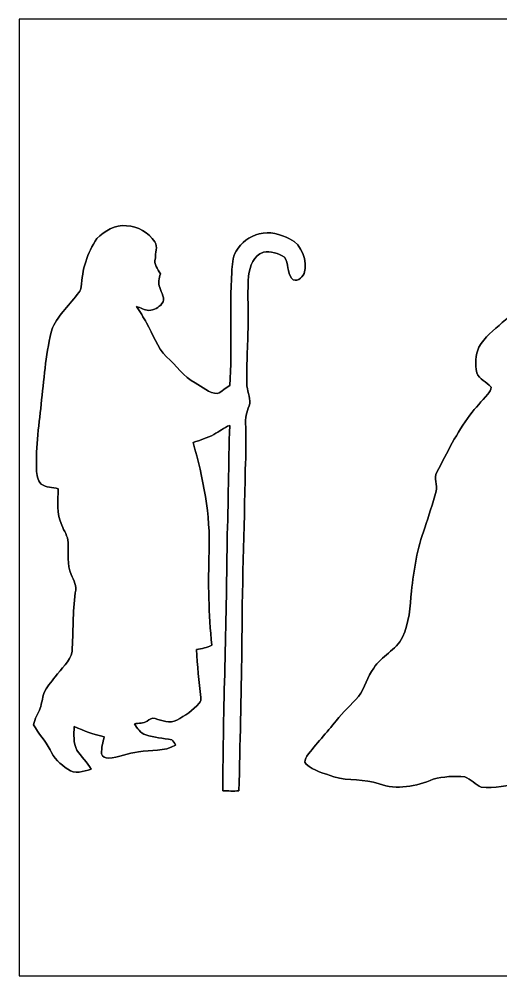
# Model space of a CAD drawing. Header units: centimetres. Extents: x -16.8 to 16.8, y -16.7 to 16.7.
# Drawn here: x -16.77 to 0, y -16.67 to 16.67 of the extents above; entities that cross this region are included whole.
import ezdxf

# ---------------------------------------------------------------- set-up
doc = ezdxf.new("R2010")
doc.units = ezdxf.units.CM
doc.header["$MEASUREMENT"] = 0
doc.layers.add('Layer 1', color=7, linetype='Continuous')

msp = doc.modelspace()

# ---------------------------------------------------------------- linework, layer by layer
at = {"layer": 'Layer 1', "color": 7}
for points, knots in [([(-16.77458, 16.66875), (-16.77458, 16.66875), (16.77458, 16.66875), (16.77458, 16.66875), (16.77458, 16.66875), (16.77458, 16.66875), (16.77458, -16.66875), (16.77458, -16.66875), (16.77458, -16.66875), (16.77458, -16.66875), (-16.77458, -16.66875), (-16.77458, -16.66875), (-16.77458, -16.66875), (-16.77458, -16.66875), (-16.77458, 16.66875), (-16.77458, 16.66875), (-16.77458, 16.66875), (-16.77458, 16.66875), (-16.77458, 16.66875), (-16.77458, 16.66875)], [0, 0, 0, 0, 0.16666667, 0.16666667, 0.16666667, 0.16666667, 0.33333333, 0.33333333, 0.33333333, 0.33333333, 0.5, 0.5, 0.5, 0.5, 0.66666667, 0.66666667, 0.66666667, 0.66666667, 1, 1, 1, 1]), ([(-14.06349, 9.01982), (-14.41379, 8.53052), (-14.57607, 7.93009), (-14.61699, 7.33496), (-14.61699, 7.33496), (-14.62052, 7.26511), (-14.65298, 7.20125), (-14.69249, 7.14481), (-14.69249, 7.14481), (-15.00082, 6.73594), (-15.39134, 6.37999), (-15.61641, 5.91397), (-15.61641, 5.91397), (-15.84607, 5.09587), (-15.88946, 4.24251), (-15.99494, 3.40289), (-15.99494, 3.40289), (-16.06973, 2.59362), (-16.1985, 1.78541), (-16.17063, 0.97049), (-16.17063, 0.97049), (-16.17098, 0.7934), (-16.13112, 0.60184), (-16.00659, 0.46919), (-16.00659, 0.46919), (-15.83796, 0.34431), (-15.61006, 0.35066), (-15.41321, 0.30692), (-15.41321, 0.30692), (-15.42133, -0.11712), (-15.47883, -0.57256), (-15.28833, -0.96838), (-15.28833, -0.96838), (-15.21778, -1.16769), (-15.07208, -1.3462), (-15.06784, -1.56528), (-15.06784, -1.56528), (-15.06502, -1.93993), (-15.10912, -2.33363), (-14.95813, -2.68746), (-14.95813, -2.68746), (-14.86888, -2.88431), (-14.75881, -3.0921), (-14.82055, -3.31717), (-14.82055, -3.31717), (-14.92109, -3.99556), (-14.88405, -4.68207), (-14.93167, -5.36328), (-14.93167, -5.36328), (-14.99553, -5.72911), (-15.31373, -5.96124), (-15.52011, -6.24381), (-15.52011, -6.24381), (-15.65522, -6.43855), (-15.83408, -6.60612), (-15.91663, -6.83295), (-15.91663, -6.83295), (-15.97907, -6.99594), (-15.9766, -7.17691), (-16.04469, -7.33848), (-16.04469, -7.33848), (-16.10783, -7.53463), (-16.24083, -7.71031), (-16.27011, -7.91704), (-16.27011, -7.91704), (-16.11277, -8.22572), (-15.85524, -8.47513), (-15.70002, -8.78699), (-15.70002, -8.78699), (-15.56738, -9.07097), (-15.34301, -9.30346), (-15.07843, -9.4682), (-15.07843, -9.4682), (-14.84489, -9.66999), (-14.52845, -9.54017), (-14.27021, -9.46644), (-14.27021, -9.46644), (-14.39898, -9.21985), (-14.61523, -9.03534), (-14.76481, -8.80322), (-14.76481, -8.80322), (-14.89357, -8.54957), (-14.86747, -8.25465), (-14.85724, -7.9816), (-14.85724, -7.9816), (-14.51681, -8.12412), (-14.17496, -8.26523), (-13.8109, -8.33931), (-13.8109, -8.33931), (-13.86487, -8.53158), (-13.90826, -8.72913), (-13.90191, -8.93057), (-13.90191, -8.93057), (-13.8878, -9.04028), (-13.76433, -9.07662), (-13.66979, -9.07979), (-13.66979, -9.07979), (-13.30713, -9.06956), (-12.97446, -8.89811), (-12.61392, -8.86742), (-12.61392, -8.86742), (-12.186, -8.78064), (-11.71646, -8.86636), (-11.32875, -8.62753), (-11.32875, -8.62753), (-11.36968, -8.56298), (-11.39649, -8.48395), (-11.46175, -8.43915), (-11.46175, -8.43915), (-11.76232, -8.38835), (-12.07241, -8.37177), (-12.36274, -8.27193), (-12.36274, -8.27193), (-12.54725, -8.20843), (-12.66261, -8.04016), (-12.76209, -7.88247), (-12.76209, -7.88247), (-12.61392, -7.85601), (-12.44283, -7.88599), (-12.31618, -7.79039), (-12.31618, -7.79039), (-12.23398, -7.73642), (-12.14367, -7.65246), (-12.03819, -7.70079), (-12.03819, -7.70079), (-11.79936, -7.78369), (-11.53195, -7.87753), (-11.28466, -7.76393), (-11.28466, -7.76393), (-11.00737, -7.59178), (-10.71316, -7.42703), (-10.50643, -7.16774), (-10.50643, -7.16774), (-10.45069, -7.11376), (-10.43869, -7.03686), (-10.44787, -6.96454), (-10.44787, -6.96454), (-10.50678, -6.41068), (-10.57381, -5.85646), (-10.59321, -5.29943), (-10.59321, -5.29943), (-10.41329, -5.26627), (-10.23126, -5.23134), (-10.06687, -5.14703), (-10.06687, -5.14703), (-10.17341, -4.06823), (-10.1981, -2.98168), (-10.15894, -1.89865), (-10.15894, -1.89865), (-10.10744, -0.60325), (-10.36779, 0.68051), (-10.71915, 1.92088), (-10.71915, 1.92088), (-10.47327, 1.99884), (-10.22103, 2.06834), (-9.99596, 2.19781), (-9.99596, 2.19781), (-9.8104, 2.30152), (-9.6393, 2.43134), (-9.44174, 2.51284), (-9.44174, 2.51284), (-9.48478, 1.1624), (-9.48866, -0.18909), (-9.53276, -1.53952), (-9.53276, -1.53952), (-9.55287, -4.43301), (-9.67211, -7.32543), (-9.68304, -10.21927), (-9.68304, -10.21927), (-9.49678, -10.2295), (-9.30981, -10.22985), (-9.12283, -10.22421), (-9.12283, -10.22421), (-9.07415, -8.58591), (-9.05439, -6.94761), (-9.01418, -5.30931), (-9.01418, -5.30931), (-9.02123, -3.21522), (-8.93233, -1.12289), (-8.89882, 0.97049), (-8.89882, 0.97049), (-8.87095, 1.518), (-8.86778, 2.06657), (-8.89423, 2.61408), (-8.89423, 2.61408), (-8.90658, 2.84304), (-8.79969, 3.05364), (-8.74677, 3.27096), (-8.74677, 3.27096), (-8.71255, 3.51049), (-8.85084, 3.73098), (-8.84379, 3.96946), (-8.84379, 3.96946), (-8.86742, 4.69865), (-8.79616, 5.42678), (-8.80145, 6.15597), (-8.80145, 6.15597), (-8.79546, 6.68055), (-8.82474, 7.20619), (-8.78276, 7.72971), (-8.78276, 7.72971), (-8.74536, 8.05991), (-8.61307, 8.43033), (-8.26911, 8.55169), (-8.26911, 8.55169), (-8.01582, 8.57991), (-7.74876, 8.51323), (-7.53428, 8.37565), (-7.53428, 8.37565), (-7.39281, 8.15199), (-7.44149, 7.84931), (-7.28486, 7.63693), (-7.28486, 7.63693), (-7.13916, 7.47042), (-6.91586, 7.64822), (-6.84918, 7.80133), (-6.84918, 7.80133), (-6.73171, 8.25324), (-6.91621, 8.80604), (-7.35577, 9.01312), (-7.35577, 9.01312), (-7.67821, 9.17046), (-8.05462, 9.28793), (-8.41269, 9.18457), (-8.41269, 9.18457), (-8.74783, 9.10519), (-9.05193, 8.88788), (-9.21526, 8.58202), (-9.21526, 8.58202), (-9.3472, 8.36295), (-9.35602, 8.09801), (-9.37084, 7.84966), (-9.37084, 7.84966), (-9.45056, 6.53591), (-9.3472, 5.21758), (-9.43928, 3.90384), (-9.43928, 3.90384), (-9.58215, 3.81106), (-9.71585, 3.70381), (-9.86473, 3.62021), (-9.86473, 3.62021), (-10.16776, 3.62761), (-10.3826, 3.87032), (-10.64331, 3.99203), (-10.64331, 3.99203), (-11.05253, 4.20582), (-11.30441, 4.60446), (-11.64026, 4.90538), (-11.64026, 4.90538), (-11.97822, 5.22711), (-12.11086, 5.68713), (-12.33488, 6.08259), (-12.33488, 6.08259), (-12.44, 6.28121), (-12.57265, 6.46254), (-12.6873, 6.6548), (-12.6873, 6.6548), (-12.54584, 6.60682), (-12.40896, 6.5345), (-12.25832, 6.5211), (-12.25832, 6.5211), (-12.08229, 6.5278), (-11.90731, 6.61564), (-11.80183, 6.75746), (-11.80183, 6.75746), (-11.66319, 6.92714), (-11.82829, 7.13528), (-11.87591, 7.31449), (-11.87591, 7.31449), (-11.95776, 7.46866), (-11.88896, 7.63905), (-11.85651, 7.79533), (-11.85651, 7.79533), (-11.94999, 7.96219), (-12.09675, 8.13117), (-12.02972, 8.34002), (-12.02972, 8.34002), (-12.04101, 8.52382), (-11.93412, 8.73442), (-12.04913, 8.90305), (-12.04913, 8.90305), (-12.26996, 9.22972), (-12.63862, 9.45691), (-13.03655, 9.46714), (-13.03655, 9.46714), (-13.43343, 9.52147), (-13.79855, 9.28793), (-14.06349, 9.01982), (-14.06349, 9.01982), (-14.06349, 9.01982), (-14.06349, 9.01982), (-14.06349, 9.01982)], [0, 0, 0, 0, 0.01351351, 0.01351351, 0.01351351, 0.01351351, 0.02702703, 0.02702703, 0.02702703, 0.02702703, 0.04054054, 0.04054054, 0.04054054, 0.04054054, 0.05405405, 0.05405405, 0.05405405, 0.05405405, 0.06756757, 0.06756757, 0.06756757, 0.06756757, 0.08108108, 0.08108108, 0.08108108, 0.08108108, 0.09459459, 0.09459459, 0.09459459, 0.09459459, 0.10810811, 0.10810811, 0.10810811, 0.10810811, 0.12162162, 0.12162162, 0.12162162, 0.12162162, 0.13513514, 0.13513514, 0.13513514, 0.13513514, 0.14864865, 0.14864865, 0.14864865, 0.14864865, 0.16216216, 0.16216216, 0.16216216, 0.16216216, 0.17567568, 0.17567568, 0.17567568, 0.17567568, 0.18918919, 0.18918919, 0.18918919, 0.18918919, 0.2027027, 0.2027027, 0.2027027, 0.2027027, 0.21621622, 0.21621622, 0.21621622, 0.21621622, 0.22972973, 0.22972973, 0.22972973, 0.22972973, 0.24324324, 0.24324324, 0.24324324, 0.24324324, 0.25675676, 0.25675676, 0.25675676, 0.25675676, 0.27027027, 0.27027027, 0.27027027, 0.27027027, 0.28378378, 0.28378378, 0.28378378, 0.28378378, 0.2972973, 0.2972973, 0.2972973, 0.2972973, 0.31081081, 0.31081081, 0.31081081, 0.31081081, 0.32432432, 0.32432432, 0.32432432, 0.32432432, 0.33783784, 0.33783784, 0.33783784, 0.33783784, 0.35135135, 0.35135135, 0.35135135, 0.35135135, 0.36486486, 0.36486486, 0.36486486, 0.36486486, 0.37837838, 0.37837838, 0.37837838, 0.37837838, 0.39189189, 0.39189189, 0.39189189, 0.39189189, 0.40540541, 0.40540541, 0.40540541, 0.40540541, 0.41891892, 0.41891892, 0.41891892, 0.41891892, 0.43243243, 0.43243243, 0.43243243, 0.43243243, 0.44594595, 0.44594595, 0.44594595, 0.44594595, 0.45945946, 0.45945946, 0.45945946, 0.45945946, 0.47297297, 0.47297297, 0.47297297, 0.47297297, 0.48648649, 0.48648649, 0.48648649, 0.48648649, 0.5, 0.5, 0.5, 0.5, 0.51351351, 0.51351351, 0.51351351, 0.51351351, 0.52702703, 0.52702703, 0.52702703, 0.52702703, 0.54054054, 0.54054054, 0.54054054, 0.54054054, 0.55405405, 0.55405405, 0.55405405, 0.55405405, 0.56756757, 0.56756757, 0.56756757, 0.56756757, 0.58108108, 0.58108108, 0.58108108, 0.58108108, 0.59459459, 0.59459459, 0.59459459, 0.59459459, 0.60810811, 0.60810811, 0.60810811, 0.60810811, 0.62162162, 0.62162162, 0.62162162, 0.62162162, 0.63513514, 0.63513514, 0.63513514, 0.63513514, 0.64864865, 0.64864865, 0.64864865, 0.64864865, 0.66216216, 0.66216216, 0.66216216, 0.66216216, 0.67567568, 0.67567568, 0.67567568, 0.67567568, 0.68918919, 0.68918919, 0.68918919, 0.68918919, 0.7027027, 0.7027027, 0.7027027, 0.7027027, 0.71621622, 0.71621622, 0.71621622, 0.71621622, 0.72972973, 0.72972973, 0.72972973, 0.72972973, 0.74324324, 0.74324324, 0.74324324, 0.74324324, 0.75675676, 0.75675676, 0.75675676, 0.75675676, 0.77027027, 0.77027027, 0.77027027, 0.77027027, 0.78378378, 0.78378378, 0.78378378, 0.78378378, 0.7972973, 0.7972973, 0.7972973, 0.7972973, 0.81081081, 0.81081081, 0.81081081, 0.81081081, 0.82432432, 0.82432432, 0.82432432, 0.82432432, 0.83783784, 0.83783784, 0.83783784, 0.83783784, 0.85135135, 0.85135135, 0.85135135, 0.85135135, 0.86486486, 0.86486486, 0.86486486, 0.86486486, 0.87837838, 0.87837838, 0.87837838, 0.87837838, 0.89189189, 0.89189189, 0.89189189, 0.89189189, 0.90540541, 0.90540541, 0.90540541, 0.90540541, 0.91891892, 0.91891892, 0.91891892, 0.91891892, 0.93243243, 0.93243243, 0.93243243, 0.93243243, 0.94594595, 0.94594595, 0.94594595, 0.94594595, 0.95945946, 0.95945946, 0.95945946, 0.95945946, 0.97297297, 0.97297297, 0.97297297, 0.97297297, 1, 1, 1, 1]), ([(0.04551, 6.09353), (-0.23989, 5.82648), (-0.57432, 5.59506), (-0.762, 5.24157), (-0.762, 5.24157), (-0.89711, 4.96394), (-0.88971, 4.64185), (-0.84102, 4.34446), (-0.84102, 4.34446), (-0.74789, 4.11939), (-0.49283, 4.02907), (-0.3429, 3.84951), (-0.3429, 3.84951), (-0.3362, 3.75179), (-0.4004, 3.66924), (-0.45544, 3.59516), (-0.45544, 3.59516), (-0.66005, 3.35315), (-0.88759, 3.13055), (-1.07597, 2.87443), (-1.07597, 2.87443), (-1.53776, 2.25778), (-1.87396, 1.56175), (-2.22462, 0.87912), (-2.22462, 0.87912), (-2.34774, 0.67275), (-2.19992, 0.43462), (-2.25778, 0.2159), (-2.25778, 0.2159), (-2.36044, -0.21766), (-2.52236, -0.63465), (-2.6476, -1.06221), (-2.6476, -1.06221), (-2.92171, -1.76601), (-3.02578, -2.51919), (-3.11609, -3.26425), (-3.11609, -3.26425), (-3.16371, -3.80577), (-3.18417, -4.37092), (-3.42371, -4.87045), (-3.42371, -4.87045), (-3.65266, -5.31848), (-4.15784, -5.52838), (-4.42771, -5.9436), (-4.42771, -5.9436), (-4.65279, -6.24769), (-4.73639, -6.62764), (-4.95265, -6.93632), (-4.95265, -6.93632), (-5.20841, -7.22101), (-5.50016, -7.47324), (-5.73299, -7.77875), (-5.73299, -7.77875), (-6.06496, -8.19785), (-6.4389, -8.58308), (-6.75534, -9.01418), (-6.75534, -9.01418), (-6.8005, -9.09179), (-6.87035, -9.21738), (-6.78498, -9.29005), (-6.78498, -9.29005), (-6.51369, -9.52994), (-6.14433, -9.60579), (-5.81554, -9.7349), (-5.81554, -9.7349), (-5.3026, -9.88272), (-4.74698, -9.79311), (-4.2418, -9.98185), (-4.2418, -9.98185), (-3.62303, -10.19351), (-2.94393, -10.06651), (-2.35585, -9.82027), (-2.35585, -9.82027), (-2.00131, -9.71656), (-1.62631, -9.70633), (-1.26012, -9.73032), (-1.26012, -9.73032), (-1.04458, -9.81428), (-0.88829, -9.99843), (-0.68227, -10.09756), (-0.68227, -10.09756), (-0.22154, -10.15506), (0.23319, -10.02277), (0.68827, -9.96738), (0.68827, -9.96738), (1.09185, -9.90106), (1.50707, -9.89259), (1.899, -9.76595), (1.899, -9.76595), (2.02318, -9.70739), (2.20486, -9.63859), (2.20169, -9.47279), (2.20169, -9.47279), (2.17664, -9.20962), (1.93851, -9.04028), (1.78858, -8.84414), (1.78858, -8.84414), (2.16958, -8.57003), (2.5333, -8.26982), (2.8508, -7.92268), (2.8508, -7.92268), (3.53554, -8.01476), (4.24039, -8.02816), (4.91772, -7.87859), (4.91772, -7.87859), (5.11739, -7.80344), (5.42925, -7.68879), (5.32201, -7.41398), (5.32201, -7.41398), (5.21652, -7.10318), (4.88844, -6.95007), (4.69406, -6.69996), (4.69406, -6.69996), (4.43936, -6.36658), (4.22663, -6.00146), (4.04001, -5.62645), (4.04001, -5.62645), (3.87068, -5.31566), (4.09469, -4.96888), (4.058, -4.64044), (4.058, -4.64044), (4.02202, -3.80753), (3.70593, -3.02119), (3.59339, -2.19992), (3.59339, -2.19992), (3.5687, -1.80975), (3.63502, -1.41429), (3.55706, -1.02764), (3.55706, -1.02764), (3.46393, -0.53975), (3.34292, -0.05644), (3.29424, 0.43921), (3.29424, 0.43921), (3.73168, 0.47907), (4.17124, 0.51611), (4.59916, 0.61983), (4.59916, 0.61983), (4.88809, 0.69215), (5.201, 0.72496), (5.45253, 0.89747), (5.45253, 0.89747), (5.6769, 1.10596), (5.78379, 1.41005), (5.80108, 1.71027), (5.80108, 1.71027), (5.80954, 2.05176), (5.88045, 2.3936), (5.83565, 2.73473), (5.83565, 2.73473), (5.80002, 2.92029), (5.66032, 3.05364), (5.55837, 3.20393), (5.55837, 3.20393), (5.66102, 3.35915), (5.76756, 3.51331), (5.83459, 3.68864), (5.83459, 3.68864), (5.95207, 3.9811), (6.13375, 4.24921), (6.1916, 4.56353), (6.1916, 4.56353), (6.05014, 4.45382), (5.94748, 4.30354), (5.80778, 4.19171), (5.80778, 4.19171), (5.86528, 4.44853), (6.0131, 4.67289), (6.08647, 4.92407), (6.08647, 4.92407), (6.0198, 4.98546), (5.94431, 4.91243), (5.90691, 4.85634), (5.90691, 4.85634), (5.79614, 4.6863), (5.71218, 4.50039), (5.62046, 4.31941), (5.62046, 4.31941), (5.59506, 4.32647), (5.5439, 4.34058), (5.5185, 4.34763), (5.5185, 4.34763), (5.60881, 4.62386), (5.74287, 4.88915), (5.76862, 5.18336), (5.76862, 5.18336), (5.74357, 5.18795), (5.69313, 5.19783), (5.66808, 5.20277), (5.66808, 5.20277), (5.54073, 4.93324), (5.44407, 4.64256), (5.24475, 4.41501), (5.24475, 4.41501), (5.29061, 4.65526), (5.35411, 4.89303), (5.36434, 5.13856), (5.36434, 5.13856), (5.27967, 5.07153), (5.20347, 4.9911), (5.16537, 4.88809), (5.16537, 4.88809), (5.05354, 4.60622), (4.95476, 4.31906), (4.84893, 4.03472), (4.84893, 4.03472), (4.80836, 4.04178), (4.76814, 4.04883), (4.72828, 4.05589), (4.72828, 4.05589), (4.70359, 4.18747), (4.67889, 4.31871), (4.6549, 4.44994), (4.6549, 4.44994), (4.6161, 4.45064), (4.57764, 4.451), (4.53954, 4.45135), (4.53954, 4.45135), (4.53637, 4.20229), (4.52402, 3.95182), (4.55718, 3.70417), (4.55718, 3.70417), (4.61539, 3.53272), (4.76567, 3.40536), (4.81154, 3.22862), (4.81154, 3.22862), (4.73851, 3.03989), (4.65173, 2.83422), (4.46828, 2.72697), (4.46828, 2.72697), (4.24286, 2.59045), (4.04036, 2.37737), (3.75744, 2.37843), (3.75744, 2.37843), (3.78707, 2.52166), (3.82658, 2.66277), (3.86821, 2.80247), (3.86821, 2.80247), (3.93876, 3.04447), (4.11692, 3.23568), (4.20017, 3.4731), (4.20017, 3.4731), (3.99168, 3.46675), (3.90243, 3.25261), (3.75991, 3.13478), (3.75991, 3.13478), (3.84069, 3.43147), (4.00579, 3.72569), (3.90419, 4.04107), (3.90419, 4.04107), (3.59163, 3.94476), (3.57293, 3.56059), (3.40078, 3.32669), (3.40078, 3.32669), (3.39161, 3.56835), (3.46569, 3.80012), (3.48827, 4.0386), (3.48827, 4.0386), (3.45863, 4.03825), (3.39866, 4.03825), (3.36867, 4.03825), (3.36867, 4.03825), (3.27237, 3.70064), (3.2004, 3.35456), (3.07552, 3.02577), (3.07552, 3.02577), (3.01307, 3.13126), (2.96721, 3.24556), (2.92594, 3.36056), (2.92594, 3.36056), (2.90336, 3.36303), (2.8575, 3.36832), (2.83457, 3.37114), (2.83457, 3.37114), (2.82363, 3.25649), (2.81376, 3.14184), (2.79576, 3.02789), (2.79576, 3.02789), (2.68358, 3.13866), (2.58621, 3.26319), (2.48814, 3.38561), (2.48814, 3.38561), (2.63313, 3.56905), (2.77918, 3.76167), (2.80705, 4.00297), (2.80705, 4.00297), (2.66982, 4.08376), (2.52942, 4.15643), (2.38795, 4.22839), (2.38795, 4.22839), (2.24825, 4.29472), (2.20627, 4.45982), (2.14842, 4.58964), (2.14842, 4.58964), (2.08986, 4.72581), (2.16782, 4.86516), (2.20274, 4.99604), (2.20274, 4.99604), (2.01612, 5.10999), (1.73955, 5.13186), (1.64924, 5.35411), (1.64924, 5.35411), (1.54129, 5.55625), (1.42628, 5.75522), (1.33985, 5.96794), (1.33985, 5.96794), (1.18463, 6.21841), (0.88794, 6.41632), (0.58279, 6.36905), (0.58279, 6.36905), (0.35878, 6.39374), (0.20249, 6.21841), (0.04551, 6.09353)], [0, 0, 0, 0, 0.01265823, 0.01265823, 0.01265823, 0.01265823, 0.02531646, 0.02531646, 0.02531646, 0.02531646, 0.03797468, 0.03797468, 0.03797468, 0.03797468, 0.05063291, 0.05063291, 0.05063291, 0.05063291, 0.06329114, 0.06329114, 0.06329114, 0.06329114, 0.07594937, 0.07594937, 0.07594937, 0.07594937, 0.08860759, 0.08860759, 0.08860759, 0.08860759, 0.10126582, 0.10126582, 0.10126582, 0.10126582, 0.11392405, 0.11392405, 0.11392405, 0.11392405, 0.12658228, 0.12658228, 0.12658228, 0.12658228, 0.13924051, 0.13924051, 0.13924051, 0.13924051, 0.15189873, 0.15189873, 0.15189873, 0.15189873, 0.16455696, 0.16455696, 0.16455696, 0.16455696, 0.17721519, 0.17721519, 0.17721519, 0.17721519, 0.18987342, 0.18987342, 0.18987342, 0.18987342, 0.20253165, 0.20253165, 0.20253165, 0.20253165, 0.21518987, 0.21518987, 0.21518987, 0.21518987, 0.2278481, 0.2278481, 0.2278481, 0.2278481, 0.24050633, 0.24050633, 0.24050633, 0.24050633, 0.25316456, 0.25316456, 0.25316456, 0.25316456, 0.26582278, 0.26582278, 0.26582278, 0.26582278, 0.27848101, 0.27848101, 0.27848101, 0.27848101, 0.29113924, 0.29113924, 0.29113924, 0.29113924, 0.30379747, 0.30379747, 0.30379747, 0.30379747, 0.3164557, 0.3164557, 0.3164557, 0.3164557, 0.32911392, 0.32911392, 0.32911392, 0.32911392, 0.34177215, 0.34177215, 0.34177215, 0.34177215, 0.35443038, 0.35443038, 0.35443038, 0.35443038, 0.36708861, 0.36708861, 0.36708861, 0.36708861, 0.37974684, 0.37974684, 0.37974684, 0.37974684, 0.39240506, 0.39240506, 0.39240506, 0.39240506, 0.40506329, 0.40506329, 0.40506329, 0.40506329, 0.41772152, 0.41772152, 0.41772152, 0.41772152, 0.43037975, 0.43037975, 0.43037975, 0.43037975, 0.44303797, 0.44303797, 0.44303797, 0.44303797, 0.4556962, 0.4556962, 0.4556962, 0.4556962, 0.46835443, 0.46835443, 0.46835443, 0.46835443, 0.48101266, 0.48101266, 0.48101266, 0.48101266, 0.49367089, 0.49367089, 0.49367089, 0.49367089, 0.50632911, 0.50632911, 0.50632911, 0.50632911, 0.51898734, 0.51898734, 0.51898734, 0.51898734, 0.53164557, 0.53164557, 0.53164557, 0.53164557, 0.5443038, 0.5443038, 0.5443038, 0.5443038, 0.55696203, 0.55696203, 0.55696203, 0.55696203, 0.56962025, 0.56962025, 0.56962025, 0.56962025, 0.58227848, 0.58227848, 0.58227848, 0.58227848, 0.59493671, 0.59493671, 0.59493671, 0.59493671, 0.60759494, 0.60759494, 0.60759494, 0.60759494, 0.62025316, 0.62025316, 0.62025316, 0.62025316, 0.63291139, 0.63291139, 0.63291139, 0.63291139, 0.64556962, 0.64556962, 0.64556962, 0.64556962, 0.65822785, 0.65822785, 0.65822785, 0.65822785, 0.67088608, 0.67088608, 0.67088608, 0.67088608, 0.6835443, 0.6835443, 0.6835443, 0.6835443, 0.69620253, 0.69620253, 0.69620253, 0.69620253, 0.70886076, 0.70886076, 0.70886076, 0.70886076, 0.72151899, 0.72151899, 0.72151899, 0.72151899, 0.73417722, 0.73417722, 0.73417722, 0.73417722, 0.74683544, 0.74683544, 0.74683544, 0.74683544, 0.75949367, 0.75949367, 0.75949367, 0.75949367, 0.7721519, 0.7721519, 0.7721519, 0.7721519, 0.78481013, 0.78481013, 0.78481013, 0.78481013, 0.79746835, 0.79746835, 0.79746835, 0.79746835, 0.81012658, 0.81012658, 0.81012658, 0.81012658, 0.82278481, 0.82278481, 0.82278481, 0.82278481, 0.83544304, 0.83544304, 0.83544304, 0.83544304, 0.84810127, 0.84810127, 0.84810127, 0.84810127, 0.86075949, 0.86075949, 0.86075949, 0.86075949, 0.87341772, 0.87341772, 0.87341772, 0.87341772, 0.88607595, 0.88607595, 0.88607595, 0.88607595, 0.89873418, 0.89873418, 0.89873418, 0.89873418, 0.91139241, 0.91139241, 0.91139241, 0.91139241, 0.92405063, 0.92405063, 0.92405063, 0.92405063, 0.93670886, 0.93670886, 0.93670886, 0.93670886, 0.94936709, 0.94936709, 0.94936709, 0.94936709, 0.96202532, 0.96202532, 0.96202532, 0.96202532, 0.97468354, 0.97468354, 0.97468354, 0.97468354, 1, 1, 1, 1])]:
    msp.add_open_spline(points, degree=3, knots=knots, dxfattribs=at)
at = {"layer": 'Layer 1', "color": 251}
for points, knots in [([(-14.06349, 9.01982), (-13.79855, 9.28793), (-13.43343, 9.52147), (-13.03655, 9.46714), (-13.03655, 9.46714), (-12.63862, 9.45691), (-12.26996, 9.22972), (-12.04913, 8.90305), (-12.04913, 8.90305), (-11.93412, 8.73442), (-12.04101, 8.52382), (-12.02972, 8.34002), (-12.02972, 8.34002), (-12.09675, 8.13117), (-11.94999, 7.96219), (-11.85651, 7.79533), (-11.85651, 7.79533), (-11.88896, 7.63905), (-11.95776, 7.46866), (-11.87591, 7.31449), (-11.87591, 7.31449), (-11.82829, 7.13528), (-11.66319, 6.92714), (-11.80183, 6.75746), (-11.80183, 6.75746), (-11.90731, 6.61564), (-12.08229, 6.5278), (-12.25832, 6.5211), (-12.25832, 6.5211), (-12.40896, 6.5345), (-12.54584, 6.60682), (-12.6873, 6.6548), (-12.6873, 6.6548), (-12.57265, 6.46254), (-12.44, 6.28121), (-12.33488, 6.08259), (-12.33488, 6.08259), (-12.11086, 5.68713), (-11.97822, 5.22711), (-11.64026, 4.90538), (-11.64026, 4.90538), (-11.30441, 4.60446), (-11.05253, 4.20582), (-10.64331, 3.99203), (-10.64331, 3.99203), (-10.3826, 3.87032), (-10.16776, 3.62761), (-9.86473, 3.62021), (-9.86473, 3.62021), (-9.71585, 3.70381), (-9.58215, 3.81106), (-9.43928, 3.90384), (-9.43928, 3.90384), (-9.3472, 5.21758), (-9.45056, 6.53591), (-9.37084, 7.84966), (-9.37084, 7.84966), (-9.35602, 8.09801), (-9.3472, 8.36295), (-9.21526, 8.58202), (-9.21526, 8.58202), (-9.05193, 8.88788), (-8.74783, 9.10519), (-8.41269, 9.18457), (-8.41269, 9.18457), (-8.05462, 9.28793), (-7.67821, 9.17046), (-7.35577, 9.01312), (-7.35577, 9.01312), (-6.91621, 8.80604), (-6.73171, 8.25324), (-6.84918, 7.80133), (-6.84918, 7.80133), (-6.91586, 7.64822), (-7.13916, 7.47042), (-7.28486, 7.63693), (-7.28486, 7.63693), (-7.44149, 7.84931), (-7.39281, 8.15199), (-7.53428, 8.37565), (-7.53428, 8.37565), (-7.74876, 8.51323), (-8.01582, 8.57991), (-8.26911, 8.55169), (-8.26911, 8.55169), (-8.61307, 8.43033), (-8.74536, 8.05991), (-8.78276, 7.72971), (-8.78276, 7.72971), (-8.82474, 7.20619), (-8.79546, 6.68055), (-8.80145, 6.15597), (-8.80145, 6.15597), (-8.79616, 5.42678), (-8.86742, 4.69865), (-8.84379, 3.96946), (-8.84379, 3.96946), (-8.85084, 3.73098), (-8.71255, 3.51049), (-8.74677, 3.27096), (-8.74677, 3.27096), (-8.79969, 3.05364), (-8.90658, 2.84304), (-8.89423, 2.61408), (-8.89423, 2.61408), (-8.86778, 2.06657), (-8.87095, 1.518), (-8.89882, 0.97049), (-8.89882, 0.97049), (-8.93233, -1.12289), (-9.02123, -3.21522), (-9.01418, -5.30931), (-9.01418, -5.30931), (-9.05439, -6.94761), (-9.07415, -8.58591), (-9.12283, -10.22421), (-9.12283, -10.22421), (-9.30981, -10.22985), (-9.49678, -10.2295), (-9.68304, -10.21927), (-9.68304, -10.21927), (-9.67211, -7.32543), (-9.55287, -4.43301), (-9.53276, -1.53952), (-9.53276, -1.53952), (-9.48866, -0.18909), (-9.48478, 1.1624), (-9.44174, 2.51284), (-9.44174, 2.51284), (-9.6393, 2.43134), (-9.8104, 2.30152), (-9.99596, 2.19781), (-9.99596, 2.19781), (-10.22103, 2.06834), (-10.47327, 1.99884), (-10.71915, 1.92088), (-10.71915, 1.92088), (-10.36779, 0.68051), (-10.10744, -0.60325), (-10.15894, -1.89865), (-10.15894, -1.89865), (-10.1981, -2.98168), (-10.17341, -4.06823), (-10.06687, -5.14703), (-10.06687, -5.14703), (-10.23126, -5.23134), (-10.41329, -5.26627), (-10.59321, -5.29943), (-10.59321, -5.29943), (-10.57381, -5.85646), (-10.50678, -6.41068), (-10.44787, -6.96454), (-10.44787, -6.96454), (-10.43869, -7.03686), (-10.45069, -7.11376), (-10.50643, -7.16774), (-10.50643, -7.16774), (-10.71316, -7.42703), (-11.00737, -7.59178), (-11.28466, -7.76393), (-11.28466, -7.76393), (-11.53195, -7.87753), (-11.79936, -7.78369), (-12.03819, -7.70079), (-12.03819, -7.70079), (-12.14367, -7.65246), (-12.23398, -7.73642), (-12.31618, -7.79039), (-12.31618, -7.79039), (-12.44283, -7.88599), (-12.61392, -7.85601), (-12.76209, -7.88247), (-12.76209, -7.88247), (-12.66261, -8.04016), (-12.54725, -8.20843), (-12.36274, -8.27193), (-12.36274, -8.27193), (-12.07241, -8.37177), (-11.76232, -8.38835), (-11.46175, -8.43915), (-11.46175, -8.43915), (-11.39649, -8.48395), (-11.36968, -8.56298), (-11.32875, -8.62753), (-11.32875, -8.62753), (-11.71646, -8.86636), (-12.186, -8.78064), (-12.61392, -8.86742), (-12.61392, -8.86742), (-12.97446, -8.89811), (-13.30713, -9.06956), (-13.66979, -9.07979), (-13.66979, -9.07979), (-13.76433, -9.07662), (-13.8878, -9.04028), (-13.90191, -8.93057), (-13.90191, -8.93057), (-13.90826, -8.72913), (-13.86487, -8.53158), (-13.8109, -8.33931), (-13.8109, -8.33931), (-14.17496, -8.26523), (-14.51681, -8.12412), (-14.85724, -7.9816), (-14.85724, -7.9816), (-14.86747, -8.25465), (-14.89357, -8.54957), (-14.76481, -8.80322), (-14.76481, -8.80322), (-14.61523, -9.03534), (-14.39898, -9.21985), (-14.27021, -9.46644), (-14.27021, -9.46644), (-14.52845, -9.54017), (-14.84489, -9.66999), (-15.07843, -9.4682), (-15.07843, -9.4682), (-15.34301, -9.30346), (-15.56738, -9.07097), (-15.70002, -8.78699), (-15.70002, -8.78699), (-15.85524, -8.47513), (-16.11277, -8.22572), (-16.27011, -7.91704), (-16.27011, -7.91704), (-16.24083, -7.71031), (-16.10783, -7.53463), (-16.04469, -7.33848), (-16.04469, -7.33848), (-15.9766, -7.17691), (-15.97907, -6.99594), (-15.91663, -6.83295), (-15.91663, -6.83295), (-15.83408, -6.60612), (-15.65522, -6.43855), (-15.52011, -6.24381), (-15.52011, -6.24381), (-15.31373, -5.96124), (-14.99553, -5.72911), (-14.93167, -5.36328), (-14.93167, -5.36328), (-14.88405, -4.68207), (-14.92109, -3.99556), (-14.82055, -3.31717), (-14.82055, -3.31717), (-14.75881, -3.0921), (-14.86888, -2.88431), (-14.95813, -2.68746), (-14.95813, -2.68746), (-15.10912, -2.33363), (-15.06502, -1.93993), (-15.06784, -1.56528), (-15.06784, -1.56528), (-15.07208, -1.3462), (-15.21778, -1.16769), (-15.28833, -0.96838), (-15.28833, -0.96838), (-15.47883, -0.57256), (-15.42133, -0.11712), (-15.41321, 0.30692), (-15.41321, 0.30692), (-15.61006, 0.35066), (-15.83796, 0.34431), (-16.00659, 0.46919), (-16.00659, 0.46919), (-16.13112, 0.60184), (-16.17098, 0.7934), (-16.17063, 0.97049), (-16.17063, 0.97049), (-16.1985, 1.78541), (-16.06973, 2.59362), (-15.99494, 3.40289), (-15.99494, 3.40289), (-15.88946, 4.24251), (-15.84607, 5.09587), (-15.61641, 5.91397), (-15.61641, 5.91397), (-15.39134, 6.37999), (-15.00082, 6.73594), (-14.69249, 7.14481), (-14.69249, 7.14481), (-14.65298, 7.20125), (-14.62052, 7.26511), (-14.61699, 7.33496), (-14.61699, 7.33496), (-14.57607, 7.93009), (-14.41379, 8.53052), (-14.06349, 9.01982)], [0, 0, 0, 0, 0.01369863, 0.01369863, 0.01369863, 0.01369863, 0.02739726, 0.02739726, 0.02739726, 0.02739726, 0.04109589, 0.04109589, 0.04109589, 0.04109589, 0.05479452, 0.05479452, 0.05479452, 0.05479452, 0.06849315, 0.06849315, 0.06849315, 0.06849315, 0.08219178, 0.08219178, 0.08219178, 0.08219178, 0.09589041, 0.09589041, 0.09589041, 0.09589041, 0.10958904, 0.10958904, 0.10958904, 0.10958904, 0.12328767, 0.12328767, 0.12328767, 0.12328767, 0.1369863, 0.1369863, 0.1369863, 0.1369863, 0.15068493, 0.15068493, 0.15068493, 0.15068493, 0.16438356, 0.16438356, 0.16438356, 0.16438356, 0.17808219, 0.17808219, 0.17808219, 0.17808219, 0.19178082, 0.19178082, 0.19178082, 0.19178082, 0.20547945, 0.20547945, 0.20547945, 0.20547945, 0.21917808, 0.21917808, 0.21917808, 0.21917808, 0.23287671, 0.23287671, 0.23287671, 0.23287671, 0.24657534, 0.24657534, 0.24657534, 0.24657534, 0.26027397, 0.26027397, 0.26027397, 0.26027397, 0.2739726, 0.2739726, 0.2739726, 0.2739726, 0.28767123, 0.28767123, 0.28767123, 0.28767123, 0.30136986, 0.30136986, 0.30136986, 0.30136986, 0.31506849, 0.31506849, 0.31506849, 0.31506849, 0.32876712, 0.32876712, 0.32876712, 0.32876712, 0.34246575, 0.34246575, 0.34246575, 0.34246575, 0.35616438, 0.35616438, 0.35616438, 0.35616438, 0.36986301, 0.36986301, 0.36986301, 0.36986301, 0.38356164, 0.38356164, 0.38356164, 0.38356164, 0.39726027, 0.39726027, 0.39726027, 0.39726027, 0.4109589, 0.4109589, 0.4109589, 0.4109589, 0.42465753, 0.42465753, 0.42465753, 0.42465753, 0.43835616, 0.43835616, 0.43835616, 0.43835616, 0.45205479, 0.45205479, 0.45205479, 0.45205479, 0.46575342, 0.46575342, 0.46575342, 0.46575342, 0.47945205, 0.47945205, 0.47945205, 0.47945205, 0.49315068, 0.49315068, 0.49315068, 0.49315068, 0.50684932, 0.50684932, 0.50684932, 0.50684932, 0.52054795, 0.52054795, 0.52054795, 0.52054795, 0.53424658, 0.53424658, 0.53424658, 0.53424658, 0.54794521, 0.54794521, 0.54794521, 0.54794521, 0.56164384, 0.56164384, 0.56164384, 0.56164384, 0.57534247, 0.57534247, 0.57534247, 0.57534247, 0.5890411, 0.5890411, 0.5890411, 0.5890411, 0.60273973, 0.60273973, 0.60273973, 0.60273973, 0.61643836, 0.61643836, 0.61643836, 0.61643836, 0.63013699, 0.63013699, 0.63013699, 0.63013699, 0.64383562, 0.64383562, 0.64383562, 0.64383562, 0.65753425, 0.65753425, 0.65753425, 0.65753425, 0.67123288, 0.67123288, 0.67123288, 0.67123288, 0.68493151, 0.68493151, 0.68493151, 0.68493151, 0.69863014, 0.69863014, 0.69863014, 0.69863014, 0.71232877, 0.71232877, 0.71232877, 0.71232877, 0.7260274, 0.7260274, 0.7260274, 0.7260274, 0.73972603, 0.73972603, 0.73972603, 0.73972603, 0.75342466, 0.75342466, 0.75342466, 0.75342466, 0.76712329, 0.76712329, 0.76712329, 0.76712329, 0.78082192, 0.78082192, 0.78082192, 0.78082192, 0.79452055, 0.79452055, 0.79452055, 0.79452055, 0.80821918, 0.80821918, 0.80821918, 0.80821918, 0.82191781, 0.82191781, 0.82191781, 0.82191781, 0.83561644, 0.83561644, 0.83561644, 0.83561644, 0.84931507, 0.84931507, 0.84931507, 0.84931507, 0.8630137, 0.8630137, 0.8630137, 0.8630137, 0.87671233, 0.87671233, 0.87671233, 0.87671233, 0.89041096, 0.89041096, 0.89041096, 0.89041096, 0.90410959, 0.90410959, 0.90410959, 0.90410959, 0.91780822, 0.91780822, 0.91780822, 0.91780822, 0.93150685, 0.93150685, 0.93150685, 0.93150685, 0.94520548, 0.94520548, 0.94520548, 0.94520548, 0.95890411, 0.95890411, 0.95890411, 0.95890411, 0.97260274, 0.97260274, 0.97260274, 0.97260274, 1, 1, 1, 1]), ([(0.04551, 6.09353), (0.20249, 6.21841), (0.35878, 6.39374), (0.58279, 6.36905), (0.58279, 6.36905), (0.88794, 6.41632), (1.18463, 6.21841), (1.33985, 5.96794), (1.33985, 5.96794), (1.42628, 5.75522), (1.54129, 5.55625), (1.64924, 5.35411), (1.64924, 5.35411), (1.73955, 5.13186), (2.01612, 5.10999), (2.20274, 4.99604), (2.20274, 4.99604), (2.16782, 4.86516), (2.08986, 4.72581), (2.14842, 4.58964), (2.14842, 4.58964), (2.20627, 4.45982), (2.24825, 4.29472), (2.38795, 4.22839), (2.38795, 4.22839), (2.52942, 4.15643), (2.66982, 4.08376), (2.80705, 4.00297), (2.80705, 4.00297), (2.77918, 3.76167), (2.63313, 3.56905), (2.48814, 3.38561), (2.48814, 3.38561), (2.58621, 3.26319), (2.68358, 3.13866), (2.79576, 3.02789), (2.79576, 3.02789), (2.81376, 3.14184), (2.82363, 3.25649), (2.83457, 3.37114), (2.83457, 3.37114), (2.8575, 3.36832), (2.90336, 3.36303), (2.92594, 3.36056), (2.92594, 3.36056), (2.96721, 3.24556), (3.01307, 3.13126), (3.07552, 3.02577), (3.07552, 3.02577), (3.2004, 3.35456), (3.27237, 3.70064), (3.36867, 4.03825), (3.36867, 4.03825), (3.39866, 4.03825), (3.45863, 4.03825), (3.48827, 4.0386), (3.48827, 4.0386), (3.46569, 3.80012), (3.39161, 3.56835), (3.40078, 3.32669), (3.40078, 3.32669), (3.57293, 3.56059), (3.59163, 3.94476), (3.90419, 4.04107), (3.90419, 4.04107), (4.00579, 3.72569), (3.84069, 3.43147), (3.75991, 3.13478), (3.75991, 3.13478), (3.90243, 3.25261), (3.99168, 3.46675), (4.20017, 3.4731), (4.20017, 3.4731), (4.11692, 3.23568), (3.93876, 3.04447), (3.86821, 2.80247), (3.86821, 2.80247), (3.82658, 2.66277), (3.78707, 2.52166), (3.75744, 2.37843), (3.75744, 2.37843), (4.04036, 2.37737), (4.24286, 2.59045), (4.46828, 2.72697), (4.46828, 2.72697), (4.65173, 2.83422), (4.73851, 3.03989), (4.81154, 3.22862), (4.81154, 3.22862), (4.76567, 3.40536), (4.61539, 3.53272), (4.55718, 3.70417), (4.55718, 3.70417), (4.52402, 3.95182), (4.53637, 4.20229), (4.53954, 4.45135), (4.53954, 4.45135), (4.57764, 4.451), (4.6161, 4.45064), (4.6549, 4.44994), (4.6549, 4.44994), (4.67889, 4.31871), (4.70359, 4.18747), (4.72828, 4.05589), (4.72828, 4.05589), (4.76814, 4.04883), (4.80836, 4.04178), (4.84893, 4.03472), (4.84893, 4.03472), (4.95476, 4.31906), (5.05354, 4.60622), (5.16537, 4.88809), (5.16537, 4.88809), (5.20347, 4.9911), (5.27967, 5.07153), (5.36434, 5.13856), (5.36434, 5.13856), (5.35411, 4.89303), (5.29061, 4.65526), (5.24475, 4.41501), (5.24475, 4.41501), (5.44407, 4.64256), (5.54073, 4.93324), (5.66808, 5.20277), (5.66808, 5.20277), (5.69313, 5.19783), (5.74357, 5.18795), (5.76862, 5.18336), (5.76862, 5.18336), (5.74287, 4.88915), (5.60881, 4.62386), (5.5185, 4.34763), (5.5185, 4.34763), (5.5439, 4.34058), (5.59506, 4.32647), (5.62046, 4.31941), (5.62046, 4.31941), (5.71218, 4.50039), (5.79614, 4.6863), (5.90691, 4.85634), (5.90691, 4.85634), (5.94431, 4.91243), (6.0198, 4.98546), (6.08647, 4.92407), (6.08647, 4.92407), (6.0131, 4.67289), (5.86528, 4.44853), (5.80778, 4.19171), (5.80778, 4.19171), (5.94748, 4.30354), (6.05014, 4.45382), (6.1916, 4.56353), (6.1916, 4.56353), (6.13375, 4.24921), (5.95207, 3.9811), (5.83459, 3.68864), (5.83459, 3.68864), (5.76756, 3.51331), (5.66102, 3.35915), (5.55837, 3.20393), (5.55837, 3.20393), (5.66032, 3.05364), (5.80002, 2.92029), (5.83565, 2.73473), (5.83565, 2.73473), (5.88045, 2.3936), (5.80954, 2.05176), (5.80108, 1.71027), (5.80108, 1.71027), (5.78379, 1.41005), (5.6769, 1.10596), (5.45253, 0.89747), (5.45253, 0.89747), (5.201, 0.72496), (4.88809, 0.69215), (4.59916, 0.61983), (4.59916, 0.61983), (4.17124, 0.51611), (3.73168, 0.47907), (3.29424, 0.43921), (3.29424, 0.43921), (3.34292, -0.05644), (3.46393, -0.53975), (3.55706, -1.02764), (3.55706, -1.02764), (3.63502, -1.41429), (3.5687, -1.80975), (3.59339, -2.19992), (3.59339, -2.19992), (3.70593, -3.02119), (4.02202, -3.80753), (4.058, -4.64044), (4.058, -4.64044), (4.09469, -4.96888), (3.87068, -5.31566), (4.04001, -5.62645), (4.04001, -5.62645), (4.22663, -6.00146), (4.43936, -6.36658), (4.69406, -6.69996), (4.69406, -6.69996), (4.88844, -6.95007), (5.21652, -7.10318), (5.32201, -7.41398), (5.32201, -7.41398), (5.42925, -7.68879), (5.11739, -7.80344), (4.91772, -7.87859), (4.91772, -7.87859), (4.24039, -8.02816), (3.53554, -8.01476), (2.8508, -7.92268), (2.8508, -7.92268), (2.5333, -8.26982), (2.16958, -8.57003), (1.78858, -8.84414), (1.78858, -8.84414), (1.93851, -9.04028), (2.17664, -9.20962), (2.20169, -9.47279), (2.20169, -9.47279), (2.20486, -9.63859), (2.02318, -9.70739), (1.899, -9.76595), (1.899, -9.76595), (1.50707, -9.89259), (1.09185, -9.90106), (0.68827, -9.96738), (0.68827, -9.96738), (0.23319, -10.02277), (-0.22154, -10.15506), (-0.68227, -10.09756), (-0.68227, -10.09756), (-0.88829, -9.99843), (-1.04458, -9.81428), (-1.26012, -9.73032), (-1.26012, -9.73032), (-1.62631, -9.70633), (-2.00131, -9.71656), (-2.35585, -9.82027), (-2.35585, -9.82027), (-2.94393, -10.06651), (-3.62303, -10.19351), (-4.2418, -9.98185), (-4.2418, -9.98185), (-4.74698, -9.79311), (-5.3026, -9.88272), (-5.81554, -9.7349), (-5.81554, -9.7349), (-6.14433, -9.60579), (-6.51369, -9.52994), (-6.78498, -9.29005), (-6.78498, -9.29005), (-6.87035, -9.21738), (-6.8005, -9.09179), (-6.75534, -9.01418), (-6.75534, -9.01418), (-6.4389, -8.58308), (-6.06496, -8.19785), (-5.73299, -7.77875), (-5.73299, -7.77875), (-5.50016, -7.47324), (-5.20841, -7.22101), (-4.95265, -6.93632), (-4.95265, -6.93632), (-4.73639, -6.62764), (-4.65279, -6.24769), (-4.42771, -5.9436), (-4.42771, -5.9436), (-4.15784, -5.52838), (-3.65266, -5.31848), (-3.42371, -4.87045), (-3.42371, -4.87045), (-3.18417, -4.37092), (-3.16371, -3.80577), (-3.11609, -3.26425), (-3.11609, -3.26425), (-3.02578, -2.51919), (-2.92171, -1.76601), (-2.6476, -1.06221), (-2.6476, -1.06221), (-2.52236, -0.63465), (-2.36044, -0.21766), (-2.25778, 0.2159), (-2.25778, 0.2159), (-2.19992, 0.43462), (-2.34774, 0.67275), (-2.22462, 0.87912), (-2.22462, 0.87912), (-1.87396, 1.56175), (-1.53776, 2.25778), (-1.07597, 2.87443), (-1.07597, 2.87443), (-0.88759, 3.13055), (-0.66005, 3.35315), (-0.45544, 3.59516), (-0.45544, 3.59516), (-0.4004, 3.66924), (-0.3362, 3.75179), (-0.3429, 3.84951), (-0.3429, 3.84951), (-0.49283, 4.02907), (-0.74789, 4.11939), (-0.84102, 4.34446), (-0.84102, 4.34446), (-0.88971, 4.64185), (-0.89711, 4.96394), (-0.762, 5.24157), (-0.762, 5.24157), (-0.57432, 5.59506), (-0.23989, 5.82648), (0.04551, 6.09353)], [0, 0, 0, 0, 0.01265823, 0.01265823, 0.01265823, 0.01265823, 0.02531646, 0.02531646, 0.02531646, 0.02531646, 0.03797468, 0.03797468, 0.03797468, 0.03797468, 0.05063291, 0.05063291, 0.05063291, 0.05063291, 0.06329114, 0.06329114, 0.06329114, 0.06329114, 0.07594937, 0.07594937, 0.07594937, 0.07594937, 0.08860759, 0.08860759, 0.08860759, 0.08860759, 0.10126582, 0.10126582, 0.10126582, 0.10126582, 0.11392405, 0.11392405, 0.11392405, 0.11392405, 0.12658228, 0.12658228, 0.12658228, 0.12658228, 0.13924051, 0.13924051, 0.13924051, 0.13924051, 0.15189873, 0.15189873, 0.15189873, 0.15189873, 0.16455696, 0.16455696, 0.16455696, 0.16455696, 0.17721519, 0.17721519, 0.17721519, 0.17721519, 0.18987342, 0.18987342, 0.18987342, 0.18987342, 0.20253165, 0.20253165, 0.20253165, 0.20253165, 0.21518987, 0.21518987, 0.21518987, 0.21518987, 0.2278481, 0.2278481, 0.2278481, 0.2278481, 0.24050633, 0.24050633, 0.24050633, 0.24050633, 0.25316456, 0.25316456, 0.25316456, 0.25316456, 0.26582278, 0.26582278, 0.26582278, 0.26582278, 0.27848101, 0.27848101, 0.27848101, 0.27848101, 0.29113924, 0.29113924, 0.29113924, 0.29113924, 0.30379747, 0.30379747, 0.30379747, 0.30379747, 0.3164557, 0.3164557, 0.3164557, 0.3164557, 0.32911392, 0.32911392, 0.32911392, 0.32911392, 0.34177215, 0.34177215, 0.34177215, 0.34177215, 0.35443038, 0.35443038, 0.35443038, 0.35443038, 0.36708861, 0.36708861, 0.36708861, 0.36708861, 0.37974684, 0.37974684, 0.37974684, 0.37974684, 0.39240506, 0.39240506, 0.39240506, 0.39240506, 0.40506329, 0.40506329, 0.40506329, 0.40506329, 0.41772152, 0.41772152, 0.41772152, 0.41772152, 0.43037975, 0.43037975, 0.43037975, 0.43037975, 0.44303797, 0.44303797, 0.44303797, 0.44303797, 0.4556962, 0.4556962, 0.4556962, 0.4556962, 0.46835443, 0.46835443, 0.46835443, 0.46835443, 0.48101266, 0.48101266, 0.48101266, 0.48101266, 0.49367089, 0.49367089, 0.49367089, 0.49367089, 0.50632911, 0.50632911, 0.50632911, 0.50632911, 0.51898734, 0.51898734, 0.51898734, 0.51898734, 0.53164557, 0.53164557, 0.53164557, 0.53164557, 0.5443038, 0.5443038, 0.5443038, 0.5443038, 0.55696203, 0.55696203, 0.55696203, 0.55696203, 0.56962025, 0.56962025, 0.56962025, 0.56962025, 0.58227848, 0.58227848, 0.58227848, 0.58227848, 0.59493671, 0.59493671, 0.59493671, 0.59493671, 0.60759494, 0.60759494, 0.60759494, 0.60759494, 0.62025316, 0.62025316, 0.62025316, 0.62025316, 0.63291139, 0.63291139, 0.63291139, 0.63291139, 0.64556962, 0.64556962, 0.64556962, 0.64556962, 0.65822785, 0.65822785, 0.65822785, 0.65822785, 0.67088608, 0.67088608, 0.67088608, 0.67088608, 0.6835443, 0.6835443, 0.6835443, 0.6835443, 0.69620253, 0.69620253, 0.69620253, 0.69620253, 0.70886076, 0.70886076, 0.70886076, 0.70886076, 0.72151899, 0.72151899, 0.72151899, 0.72151899, 0.73417722, 0.73417722, 0.73417722, 0.73417722, 0.74683544, 0.74683544, 0.74683544, 0.74683544, 0.75949367, 0.75949367, 0.75949367, 0.75949367, 0.7721519, 0.7721519, 0.7721519, 0.7721519, 0.78481013, 0.78481013, 0.78481013, 0.78481013, 0.79746835, 0.79746835, 0.79746835, 0.79746835, 0.81012658, 0.81012658, 0.81012658, 0.81012658, 0.82278481, 0.82278481, 0.82278481, 0.82278481, 0.83544304, 0.83544304, 0.83544304, 0.83544304, 0.84810127, 0.84810127, 0.84810127, 0.84810127, 0.86075949, 0.86075949, 0.86075949, 0.86075949, 0.87341772, 0.87341772, 0.87341772, 0.87341772, 0.88607595, 0.88607595, 0.88607595, 0.88607595, 0.89873418, 0.89873418, 0.89873418, 0.89873418, 0.91139241, 0.91139241, 0.91139241, 0.91139241, 0.92405063, 0.92405063, 0.92405063, 0.92405063, 0.93670886, 0.93670886, 0.93670886, 0.93670886, 0.94936709, 0.94936709, 0.94936709, 0.94936709, 0.96202532, 0.96202532, 0.96202532, 0.96202532, 0.97468354, 0.97468354, 0.97468354, 0.97468354, 1, 1, 1, 1])]:
    msp.add_open_spline(points, degree=3, knots=knots, dxfattribs=at)

doc.saveas('drawing.dxf')
